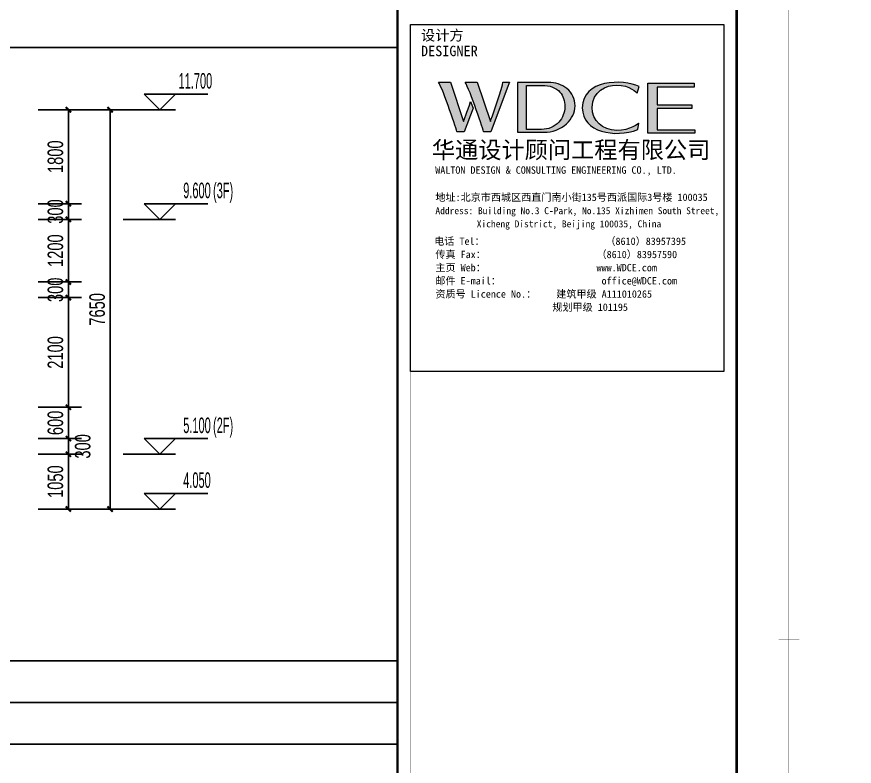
# Model space of a CAD drawing. Extents: x -483182 to 812890, y -390528 to -214858.
# Drawn here: x -224674 to -208629, y -326513 to -312153 of the extents above; entities that cross this region are included whole.
import ezdxf
from ezdxf.enums import TextEntityAlignment as Align

# ---------------------------------------------------------------- set-up
doc = ezdxf.new("R2010")
doc.units = 0
doc.header["$LTSCALE"] = 1000
doc.header["$MEASUREMENT"] = 0
for name, color, linetype in [('01-标注_尺寸', 124, 'Continuous'), ('01-标注_标高', 200, 'Continuous'), ('02-TEXT_标注', 130, 'Continuous'), ('A-0-图名图例', 2, 'Continuous')]:
    doc.layers.add(name, color=color, linetype=linetype)
doc.styles.add('_TCH_DIM', font='ros.shx', dxfattribs={"width": 0.75, "bigfont": 'jd.shx'})
doc.styles.add('_TCH_DIM_T3', font='ros.shx', dxfattribs={"width": 0.705882, "bigfont": 'jd.shx'})
doc.styles.add('图签信息$0$hwxh', font='STXIHEI_0.TTF')
doc.styles.add('图签信息$0$华文细黑', font='STXIHEI_0.TTF', dxfattribs={"height": 10})
doc.dimstyles.new('_TCH_ARCH&&100', dxfattribs={"dimtxt": 297.5, "dimasz": 100, "dimexe": 250, "dimexo": 300, "dimgap": 100, "dimtad": 1, "dimdec": 0, "dimzin": 0, "dimdsep": 46, "dimtxsty": '_TCH_DIM_T3', "dimblk": 'ARCHTICK', "dimcen": 0.09, "dimclrt": 7, "dimazin": 2, "dimtfac": 1, "dimtdec": 0, "dimtix": 1, "dimtmove": 2, "dimatfit": 3, "dimfxl": 0, "dimtolj": 1, "dimtzin": 0, "dimarcsym": 0})

# ---------------------------------------------------------------- blocks, each defined once
blk = doc.blocks.new('图签信息$0$logo2')
h = blk.add_hatch(color=7)
h.paths.add_polyline_path([(19.021, -7.36), (15.845, -7.36), (15.845, -3.972), (18.974, -3.972), (18.974, -4.243), (16.461, -4.243), (16.461, -5.448), (18.811, -5.448), (18.811, -5.686), (16.474, -5.686), (16.474, -7.116), (19.021, -7.116)])
edge = h.paths.add_edge_path()
edge.add_spline(control_points=[(15.259, -4.206), (15.259, -4.206), (15.127, -4.646), (15.127, -4.646), (15.127, -4.646), (14.62, -4.101), (13.734, -4.101), (13.035, -4.101), (12.071, -4.537), (12.076, -5.621), (12.08, -6.488), (12.766, -7.164), (13.734, -7.168), (14.656, -7.172), (15.227, -6.68), (15.227, -6.68), (15.227, -6.68), (15.164, -7.108), (15.164, -7.108), (13.632, -7.703), (11.417, -7.291), (11.411, -5.643), (11.404, -3.721), (14.157, -3.665), (15.259, -4.206)], knot_values=[0, 0, 0, 0, 1, 1, 1, 2, 2, 2, 3, 3, 3, 4, 4, 4, 5, 5, 5, 6, 6, 6, 7, 7, 7, 8, 8, 8, 8], degree=3, periodic=0)
edge = h.paths.add_edge_path(flags=16)
edge.add_spline(control_points=[(10.229, -5.566), (10.229, -5.16), (10.12, -4.83), (9.897, -4.576), (9.63, -4.273), (9.228, -4.122), (8.69, -4.122), (8.69, -4.122), (7.638, -4.122), (7.638, -4.122), (7.638, -4.122), (7.638, -7.098), (7.638, -7.098), (7.638, -7.098), (8.663, -7.098), (8.663, -7.098), (9.133, -7.098), (9.519, -6.934), (9.823, -6.604), (10.095, -6.309), (10.229, -5.964), (10.229, -5.566)], knot_values=[0, 0, 0, 0, 1, 1, 1, 2, 2, 2, 3, 3, 3, 4, 4, 4, 5, 5, 5, 6, 6, 6, 7, 7, 7, 7], degree=3, periodic=0)
edge = h.paths.add_edge_path()
edge.add_spline(control_points=[(10.919, -5.505), (10.919, -5.962), (10.725, -6.366), (10.336, -6.719), (9.92, -7.098), (9.414, -7.288), (8.817, -7.288), (8.817, -7.288), (7.028, -7.288), (7.028, -7.288), (7.028, -7.288), (7.028, -3.925), (7.028, -3.925), (7.028, -3.925), (9.095, -3.925), (9.095, -3.925), (9.593, -3.925), (10.015, -4.063), (10.363, -4.34), (10.733, -4.637), (10.919, -5.026), (10.919, -5.505)], knot_values=[0, 0, 0, 0, 1, 1, 1, 2, 2, 2, 3, 3, 3, 4, 4, 4, 5, 5, 5, 6, 6, 6, 7, 7, 7, 7], degree=3, periodic=0)
at = {"lineweight": 0}
blk.add_lwpolyline([(19.021, -7.36), (15.845, -7.36), (15.845, -3.972), (18.974, -3.972), (18.974, -4.243), (16.461, -4.243), (16.461, -5.448), (18.811, -5.448), (18.811, -5.686), (16.474, -5.686), (16.474, -7.116), (19.021, -7.116), (19.021, -7.36)], dxfattribs=at)
for points, knots in [([(10.919, -5.505), (10.919, -5.962), (10.725, -6.366), (10.336, -6.719), (9.92, -7.098), (9.414, -7.288), (8.817, -7.288), (8.817, -7.288), (7.028, -7.288), (7.028, -7.288), (7.028, -7.288), (7.028, -3.925), (7.028, -3.925), (7.028, -3.925), (9.095, -3.925), (9.095, -3.925), (9.593, -3.925), (10.015, -4.063), (10.363, -4.34), (10.733, -4.637), (10.919, -5.026), (10.919, -5.505)], [0, 0, 0, 0, 1, 1, 1, 2, 2, 2, 3, 3, 3, 4, 4, 4, 5, 5, 5, 6, 6, 6, 7, 7, 7, 7]), ([(15.259, -4.206), (15.259, -4.206), (15.127, -4.646), (15.127, -4.646), (15.127, -4.646), (14.62, -4.101), (13.734, -4.101), (13.035, -4.101), (12.071, -4.537), (12.076, -5.621), (12.08, -6.488), (12.766, -7.164), (13.734, -7.168), (14.656, -7.172), (15.227, -6.68), (15.227, -6.68), (15.227, -6.68), (15.164, -7.108), (15.164, -7.108), (13.632, -7.703), (11.417, -7.291), (11.411, -5.643), (11.404, -3.721), (14.157, -3.665), (15.259, -4.206)], [0, 0, 0, 0, 1, 1, 1, 2, 2, 2, 3, 3, 3, 4, 4, 4, 5, 5, 5, 6, 6, 6, 7, 7, 7, 8, 8, 8, 8]), ([(10.229, -5.566), (10.229, -5.16), (10.12, -4.83), (9.897, -4.576), (9.63, -4.273), (9.228, -4.122), (8.69, -4.122), (8.69, -4.122), (7.638, -4.122), (7.638, -4.122), (7.638, -4.122), (7.638, -7.098), (7.638, -7.098), (7.638, -7.098), (8.663, -7.098), (8.663, -7.098), (9.133, -7.098), (9.519, -6.934), (9.823, -6.604), (10.095, -6.309), (10.229, -5.964), (10.229, -5.566)], [0, 0, 0, 0, 1, 1, 1, 2, 2, 2, 3, 3, 3, 4, 4, 4, 5, 5, 5, 6, 6, 6, 7, 7, 7, 7])]:
    blk.add_open_spline(points, degree=3, knots=knots, dxfattribs=at)
blk = doc.blocks.new('图签信息$0$logo1')
h = blk.add_hatch(color=8)
edge = h.paths.add_edge_path()
edge.add_spline(control_points=[(3.863, -5.205), (3.635, -5.88), (3.386, -6.562), (3.386, -6.562), (3.386, -6.562), (2.503, -3.908), (2.503, -3.908), (2.503, -3.908), (1.802, -3.905), (1.687, -3.908), (2.021, -4.386), (2.952, -7.271), (2.952, -7.271), (2.952, -7.271), (3.437, -7.271), (3.437, -7.271), (3.437, -7.271), (4.032, -5.659), (4.032, -5.659), (4.032, -5.659), (3.863, -5.205), (3.863, -5.205)], knot_values=[0, 0, 0, 0, 1, 1, 1, 2, 2, 2, 3, 3, 3, 4, 4, 4, 5, 5, 5, 6, 6, 6, 7, 7, 7, 7], degree=3, periodic=0)
h = blk.add_hatch(color=7)
edge = h.paths.add_edge_path()
edge.add_spline(control_points=[(6.038, -3.908), (6.09, -4.101), (5.198, -6.562), (5.198, -6.562), (5.198, -6.562), (4.302, -3.908), (4.302, -3.908), (4.302, -3.908), (3.6, -3.905), (3.486, -3.908), (3.821, -4.386), (4.751, -7.271), (4.751, -7.271), (4.751, -7.271), (5.236, -7.271), (5.236, -7.271), (5.236, -7.271), (6.333, -4.3), (6.333, -4.3), (6.333, -4.3), (6.482, -3.908), (6.482, -3.908), (6.482, -3.908), (6.214, -3.914), (6.038, -3.908)], knot_values=[0, 0, 0, 0, 1, 1, 1, 2, 2, 2, 3, 3, 3, 4, 4, 4, 5, 5, 5, 6, 6, 6, 7, 7, 7, 8, 8, 8, 8], degree=3, periodic=0)
at = {"color": 8, "lineweight": 0}
blk.add_open_spline([(3.863, -5.205), (3.635, -5.88), (3.386, -6.562), (3.386, -6.562), (3.386, -6.562), (2.503, -3.908), (2.503, -3.908), (2.503, -3.908), (1.802, -3.905), (1.687, -3.908), (2.021, -4.386), (2.952, -7.271), (2.952, -7.271), (2.952, -7.271), (3.437, -7.271), (3.437, -7.271), (3.437, -7.271), (4.032, -5.659), (4.032, -5.659), (4.032, -5.659), (3.863, -5.205), (3.863, -5.205)], degree=3, knots=[0, 0, 0, 0, 1, 1, 1, 2, 2, 2, 3, 3, 3, 4, 4, 4, 5, 5, 5, 6, 6, 6, 7, 7, 7, 7], dxfattribs=at)
at = {"lineweight": 0}
blk.add_open_spline([(6.038, -3.908), (6.09, -4.101), (5.198, -6.562), (5.198, -6.562), (5.198, -6.562), (4.302, -3.908), (4.302, -3.908), (4.302, -3.908), (3.6, -3.905), (3.486, -3.908), (3.821, -4.386), (4.751, -7.271), (4.751, -7.271), (4.751, -7.271), (5.236, -7.271), (5.236, -7.271), (5.236, -7.271), (6.333, -4.3), (6.333, -4.3), (6.333, -4.3), (6.482, -3.908), (6.482, -3.908), (6.482, -3.908), (6.214, -3.914), (6.038, -3.908)], degree=3, knots=[0, 0, 0, 0, 1, 1, 1, 2, 2, 2, 3, 3, 3, 4, 4, 4, 5, 5, 5, 6, 6, 6, 7, 7, 7, 8, 8, 8, 8], dxfattribs=at)
blk.add_blockref('图签信息$0$logo2', (0, 0))
blk = doc.blocks.new('图签信息$0$时间-logo')
at = {"layer": 'Defpoints', "lineweight": 0}
blk.add_lwpolyline([(0, -23.457), (-21.166, -23.457), (-21.166, 0), (0, 0), (0, -23.457)], dxfattribs=at)
blk.add_blockref('图签信息$0$logo1', (-20.967, 0))
at = {"style": '图签信息$0$hwxh'}
for s, height, p in [('华通设计顾问工程有限公司 ', 1.15, (-19.726, -9.054)), ('WALTON DESIGN & CONSULTING ENGINEERING CO., LTD.', 0.5, (-19.497, -10.096)), ('地址:北京市西城区西直门南小街135号西派国际3号楼 100035', 0.5, (-19.485, -11.936)), ('Address: Building No.3 C-Park, No.135 Xizhimen South Street, ', 0.47, (-19.485, -12.827)), ('Xicheng District, Beijing 100035, China ', 0.47, (-16.691, -13.718)), ('电话 Tel：                        （8610）83957395 ', 0.5, (-19.564, -14.906)), ('传真 Fax：                      （8610）83957590 ', 0.5, (-19.485, -15.798)), ('主页 Web：                      www.WDCE.com ', 0.5, (-19.485, -16.689)), ('邮件 E-mail：                    office@WDCE.com ', 0.5, (-19.485, -17.58)), ('资质号 Licence No.：    建筑甲级 A111010265 ', 0.5, (-19.485, -18.472)), ('   规划甲级 101195', 0.5, (-12.602, -19.363))]:
    blk.add_text(s, height=height, dxfattribs=at).set_placement(p)
blk = doc.blocks.new('图签信息')
at = {"const_width": 0.5}
blk.add_lwpolyline([(-65, 0), (0, 0), (0, 500.5), (-65, 500.5)], close=True, dxfattribs=at)
at = {"const_width": 0.05}
for points in [[(-62.5, 404.92), (-62.5, 227.83)], [(-62.5, 404.92), (-2.5, 404.92)], [(-62.5, 227.83), (-2.5, 227.83), (-2.5, 404.92)], [(-57.5, 338.36), (-7.5, 338.36)], [(-57.5, 288.83), (-7.5, 288.83)]]:
    blk.add_lwpolyline(points, dxfattribs=at)
at = {"ltscale": 0.001, "xscale": 2.834689937531525, "yscale": 2.834689937531525, "zscale": 2.834689937531525}
blk.add_blockref('图签信息$0$时间-logo', (-2.5, 404.92), dxfattribs=at)
at = {"style": '图签信息$0$华文细黑'}
for s, p in [('设计方', (-60.5, 403.83)), ('DESIGNER', (-60.5, 400.83))]:
    blk.add_text(s, height=2, dxfattribs=at).set_placement(p, align=Align.TOP_LEFT)
blk = doc.blocks.new('图框-A1+1-4')
for points, const_width in [([(0, 0), (1051, 0), (1051, 594), (0, 594)], 0.05), ([(976, 584), (25, 584), (25, 10), (976, 10)], 0.5)]:
    blk.add_lwpolyline(points, close=True, dxfattribs=dict(const_width=const_width))
at = {"const_width": 0.05}
blk.add_lwpolyline([(1051, 297), (1049, 297)], dxfattribs=at)
blk = doc.blocks.new('图框-A1')
at = {"const_width": 0.05}
blk.add_lwpolyline([(0, 0), (841, 0), (841, 594), (0, 594)], close=True, dxfattribs=at)
blk.add_lwpolyline([(0, 297), (2, 297)], dxfattribs=at)
blk = doc.blocks.new('_ArchTick')
at = {"color": 0, "linetype": 'ByBlock', "const_width": 0.4}
blk.add_lwpolyline([(-0.5, -0.5), (0.5, 0.5)], dxfattribs=at)
blk = doc.blocks.new('*D1539')
at = {"layer": '01-标注_尺寸', "color": 0, "lineweight": -2, "transparency": 16777216}
for p, q in [((-224267, -320535), (-223435, -320535)), ((-223685, -321585), (-223685, -320535)), ((-224267, -321585), (-223435, -321585))]:
    blk.add_line(p, q, dxfattribs=at)
at = {"layer": 'Defpoints', "color": 0, "transparency": 16777216}
for p in [(-224567, -320535), (-223685, -320535), (-224567, -321585)]:
    blk.add_point(p, dxfattribs=at)
at = {"layer": '01-标注_尺寸', "color": 0, "lineweight": -2, "transparency": 16777216, "xscale": 100, "yscale": 100, "zscale": 100}
for p, rotation in [((-223685, -320535), 90), ((-223685, -321585), 270)]:
    blk.add_blockref('_ArchTick', p, dxfattribs=dict(at, rotation=rotation))
at = {"layer": '01-标注_尺寸', "color": 7, "transparency": 16777216, "insert": (-223933, -321060), "char_height": 297.5, "attachment_point": 5, "rotation": 90, "style": '_TCH_DIM_T3'}
blk.add_mtext('\\A1;1050', dxfattribs=at)
blk = doc.blocks.new('*D1540')
at = {"layer": '01-标注_尺寸', "color": 0, "lineweight": -2, "transparency": 16777216}
for p, q in [((-224267, -320235), (-223435, -320235)), ((-223685, -320535), (-223685, -320235)), ((-224267, -320535), (-223435, -320535))]:
    blk.add_line(p, q, dxfattribs=at)
at = {"layer": 'Defpoints', "color": 0, "transparency": 16777216}
for p in [(-224567, -320235), (-223685, -320235), (-224567, -320535)]:
    blk.add_point(p, dxfattribs=at)
at = {"layer": '01-标注_尺寸', "color": 0, "lineweight": -2, "transparency": 16777216, "xscale": 100, "yscale": 100, "zscale": 100}
for p, rotation in [((-223685, -320235), 90), ((-223685, -320535), 270)]:
    blk.add_blockref('_ArchTick', p, dxfattribs=dict(at, rotation=rotation))
at = {"layer": '01-标注_尺寸', "color": 7, "transparency": 16777216, "insert": (-223410, -320385), "char_height": 297.5, "attachment_point": 5, "rotation": 90, "style": '_TCH_DIM_T3'}
blk.add_mtext('\\A1;300', dxfattribs=at)
blk = doc.blocks.new('*D1541')
at = {"layer": '01-标注_尺寸', "color": 0, "lineweight": -2, "transparency": 16777216}
for p, q in [((-224267, -319635), (-223435, -319635)), ((-223685, -320235), (-223685, -319635)), ((-224267, -320235), (-223435, -320235))]:
    blk.add_line(p, q, dxfattribs=at)
at = {"layer": 'Defpoints', "color": 0, "transparency": 16777216}
for p in [(-224567, -319635), (-223685, -319635), (-224567, -320235)]:
    blk.add_point(p, dxfattribs=at)
at = {"layer": '01-标注_尺寸', "color": 0, "lineweight": -2, "transparency": 16777216, "xscale": 100, "yscale": 100, "zscale": 100}
for p, rotation in [((-223685, -319635), 90), ((-223685, -320235), 270)]:
    blk.add_blockref('_ArchTick', p, dxfattribs=dict(at, rotation=rotation))
at = {"layer": '01-标注_尺寸', "color": 7, "transparency": 16777216, "insert": (-223933, -319935), "char_height": 297.5, "attachment_point": 5, "rotation": 90, "style": '_TCH_DIM_T3'}
blk.add_mtext('\\A1;600', dxfattribs=at)
blk = doc.blocks.new('*D1542')
at = {"layer": '01-标注_尺寸', "color": 0, "lineweight": -2, "transparency": 16777216}
for p, q in [((-224267, -317535), (-223435, -317535)), ((-223685, -319635), (-223685, -317535)), ((-224267, -319635), (-223435, -319635))]:
    blk.add_line(p, q, dxfattribs=at)
at = {"layer": 'Defpoints', "color": 0, "transparency": 16777216}
for p in [(-224567, -317535), (-223685, -317535), (-224567, -319635)]:
    blk.add_point(p, dxfattribs=at)
at = {"layer": '01-标注_尺寸', "color": 0, "lineweight": -2, "transparency": 16777216, "xscale": 100, "yscale": 100, "zscale": 100}
for p, rotation in [((-223685, -317535), 90), ((-223685, -319635), 270)]:
    blk.add_blockref('_ArchTick', p, dxfattribs=dict(at, rotation=rotation))
at = {"layer": '01-标注_尺寸', "color": 7, "transparency": 16777216, "insert": (-223933, -318585), "char_height": 297.5, "attachment_point": 5, "rotation": 90, "style": '_TCH_DIM_T3'}
blk.add_mtext('\\A1;2100', dxfattribs=at)
blk = doc.blocks.new('*D1543')
at = {"layer": '01-标注_尺寸', "color": 0, "lineweight": -2, "transparency": 16777216}
for p, q in [((-223685, -317235), (-223685, -317135)), ((-224267, -317235), (-223435, -317235)), ((-223685, -317535), (-223685, -317235)), ((-224267, -317535), (-223435, -317535)), ((-223685, -317535), (-223685, -317635))]:
    blk.add_line(p, q, dxfattribs=at)
at = {"layer": 'Defpoints', "color": 0, "transparency": 16777216}
for p in [(-224567, -317235), (-223685, -317235), (-224567, -317535)]:
    blk.add_point(p, dxfattribs=at)
at = {"layer": '01-标注_尺寸', "color": 0, "lineweight": -2, "transparency": 16777216, "xscale": 100, "yscale": 100, "zscale": 100}
for p, rotation in [((-223685, -317235), 270), ((-223685, -317535), 90)]:
    blk.add_blockref('_ArchTick', p, dxfattribs=dict(at, rotation=rotation))
at = {"layer": '01-标注_尺寸', "color": 7, "transparency": 16777216, "insert": (-223933, -317385), "char_height": 297.5, "attachment_point": 5, "rotation": 90, "style": '_TCH_DIM_T3'}
blk.add_mtext('\\A1;300', dxfattribs=at)
blk = doc.blocks.new('*D1544')
at = {"layer": '01-标注_尺寸', "color": 0, "lineweight": -2, "transparency": 16777216}
for p, q in [((-224267, -316035), (-223435, -316035)), ((-223685, -317235), (-223685, -316035)), ((-224267, -317235), (-223435, -317235))]:
    blk.add_line(p, q, dxfattribs=at)
at = {"layer": 'Defpoints', "color": 0, "transparency": 16777216}
for p in [(-224567, -316035), (-223685, -316035), (-224567, -317235)]:
    blk.add_point(p, dxfattribs=at)
at = {"layer": '01-标注_尺寸', "color": 0, "lineweight": -2, "transparency": 16777216, "xscale": 100, "yscale": 100, "zscale": 100}
for p, rotation in [((-223685, -316035), 90), ((-223685, -317235), 270)]:
    blk.add_blockref('_ArchTick', p, dxfattribs=dict(at, rotation=rotation))
at = {"layer": '01-标注_尺寸', "color": 7, "transparency": 16777216, "insert": (-223933, -316635), "char_height": 297.5, "attachment_point": 5, "rotation": 90, "style": '_TCH_DIM_T3'}
blk.add_mtext('\\A1;1200', dxfattribs=at)
blk = doc.blocks.new('*D1545')
at = {"layer": '01-标注_尺寸', "color": 0, "lineweight": -2, "transparency": 16777216}
for p, q in [((-224267, -315735), (-223435, -315735)), ((-223685, -315735), (-223685, -315635)), ((-223685, -316035), (-223685, -315735)), ((-224267, -316035), (-223435, -316035)), ((-223685, -316035), (-223685, -316135))]:
    blk.add_line(p, q, dxfattribs=at)
at = {"layer": 'Defpoints', "color": 0, "transparency": 16777216}
for p in [(-224567, -315735), (-223685, -315735), (-224567, -316035)]:
    blk.add_point(p, dxfattribs=at)
at = {"layer": '01-标注_尺寸', "color": 0, "lineweight": -2, "transparency": 16777216, "xscale": 100, "yscale": 100, "zscale": 100}
for p, rotation in [((-223685, -315735), 270), ((-223685, -316035), 90)]:
    blk.add_blockref('_ArchTick', p, dxfattribs=dict(at, rotation=rotation))
at = {"layer": '01-标注_尺寸', "color": 7, "transparency": 16777216, "insert": (-223933, -315885), "char_height": 297.5, "attachment_point": 5, "rotation": 90, "style": '_TCH_DIM_T3'}
blk.add_mtext('\\A1;300', dxfattribs=at)
blk = doc.blocks.new('*D1546')
at = {"layer": '01-标注_尺寸', "color": 0, "lineweight": -2, "transparency": 16777216}
for p, q in [((-224267, -313935), (-223435, -313935)), ((-223685, -315735), (-223685, -313935)), ((-224267, -315735), (-223435, -315735))]:
    blk.add_line(p, q, dxfattribs=at)
at = {"layer": 'Defpoints', "color": 0, "transparency": 16777216}
for p in [(-224567, -313935), (-223685, -313935), (-224567, -315735)]:
    blk.add_point(p, dxfattribs=at)
at = {"layer": '01-标注_尺寸', "color": 0, "lineweight": -2, "transparency": 16777216, "xscale": 100, "yscale": 100, "zscale": 100}
for p, rotation in [((-223685, -313935), 90), ((-223685, -315735), 270)]:
    blk.add_blockref('_ArchTick', p, dxfattribs=dict(at, rotation=rotation))
at = {"layer": '01-标注_尺寸', "color": 7, "transparency": 16777216, "insert": (-223933, -314835), "char_height": 297.5, "attachment_point": 5, "rotation": 90, "style": '_TCH_DIM_T3'}
blk.add_mtext('\\A1;1800', dxfattribs=at)
blk = doc.blocks.new('*D1547')
at = {"layer": '01-标注_尺寸', "color": 0, "lineweight": -2, "transparency": 16777216}
for p, q in [((-223467, -313935), (-222635, -313935)), ((-222885, -321585), (-222885, -313935)), ((-223467, -321585), (-222635, -321585))]:
    blk.add_line(p, q, dxfattribs=at)
at = {"layer": 'Defpoints', "color": 0, "transparency": 16777216}
for p in [(-223767, -313935), (-222885, -313935), (-223767, -321585)]:
    blk.add_point(p, dxfattribs=at)
at = {"layer": '01-标注_尺寸', "color": 0, "lineweight": -2, "transparency": 16777216, "xscale": 100, "yscale": 100, "zscale": 100}
for p, rotation in [((-222885, -313935), 90), ((-222885, -321585), 270)]:
    blk.add_blockref('_ArchTick', p, dxfattribs=dict(at, rotation=rotation))
at = {"layer": '01-标注_尺寸', "color": 7, "transparency": 16777216, "insert": (-223133, -317760), "char_height": 297.5, "attachment_point": 5, "rotation": 90, "style": '_TCH_DIM_T3'}
blk.add_mtext('\\A1;7650', dxfattribs=at)

msp = doc.modelspace()

# ---------------------------------------------------------------- linework, layer by layer
at = {"layer": '01-标注_标高'}
for p, q in [((-221934.5, -313934.9), (-222234.5, -313634.9)), ((-222234.5, -313634.9), (-221013.5, -313634.9)), ((-221934.5, -313934.9), (-221634.5, -313634.9)), ((-222634.5, -313934.9), (-221634.5, -313934.9)), ((-221934.5, -316034.9), (-222234.5, -315734.9)), ((-222234.5, -315734.9), (-221013.5, -315734.9)), ((-221934.5, -316034.9), (-221634.5, -315734.9)), ((-222634.5, -316034.9), (-221634.5, -316034.9)), ((-221934.5, -320534.9), (-222234.5, -320234.9)), ((-222234.5, -320234.9), (-221013.5, -320234.9)), ((-221934.5, -320534.9), (-221634.5, -320234.9)), ((-222634.5, -320534.9), (-221634.5, -320534.9)), ((-221934.5, -321584.9), (-222234.5, -321284.9)), ((-222234.5, -321284.9), (-221013.5, -321284.9)), ((-221934.5, -321584.9), (-221634.5, -321284.9)), ((-222634.5, -321584.9), (-221634.5, -321584.9))]:
    msp.add_line(p, q, dxfattribs=at)
at = {"layer": 'A-0-图名图例'}
for p, q in [((-312480, -312741.9), (-217380, -312741.9)), ((-312480, -324491.9), (-217380, -324491.9)), ((-312480, -325291.9), (-217380, -325291.9)), ((-312480, -326091.9), (-217380, -326091.9))]:
    msp.add_line(p, q, dxfattribs=at)

# ---------------------------------------------------------------- block references
for name, p, xscale, yscale, zscale in [('图框-A1+1-4', (-314980, -353791.9), 100, 100, 100), ('图框-A1', (-209880, -353791.9), 100, 100, 100), ('图签信息', (-210880, -352791.9), 100.0000000000001, 100.0000000000001, 100.0000000000001)]:
    msp.add_blockref(name, p, dxfattribs=dict(xscale=xscale, yscale=yscale, zscale=zscale))

# ---------------------------------------------------------------- texts
at = {"layer": '02-TEXT_标注', "style": '_TCH_DIM', "width": 0.529412}
for s, p in [('11.700', (-221573.8, -313529.9)), ('9.600', (-221484.5, -315629.9)), ('(3F)', (-220913.5, -315629.9)), ('5.100', (-221484.5, -320129.9)), ('(2F)', (-220913.5, -320129.9)), ('4.050', (-221484.5, -321179.9))]:
    msp.add_text(s, height=297.5, dxfattribs=at).set_placement(p)

# ---------------------------------------------------------------- dimensions: what is measured, and where the dimension line sits
at = {"layer": '01-标注_尺寸'}
for p1, p2, picture, middle in [((-224567, -315734.9), (-224567, -313934.9), '*D1546', (-223933.3, -314834.9)), ((-223767, -321584.9), (-223767, -313934.9), '*D1547', (-223133.3, -317759.9)), ((-224567, -316034.9), (-224567, -315734.9), '*D1545', (-223933.3, -315884.9)), ((-224567, -317234.9), (-224567, -316034.9), '*D1544', (-223933.3, -316634.9)), ((-224567, -317534.9), (-224567, -317234.9), '*D1543', (-223933.3, -317384.9)), ((-224567, -319634.9), (-224567, -317534.9), '*D1542', (-223933.3, -318584.9)), ((-224567, -320234.9), (-224567, -319634.9), '*D1541', (-223933.3, -319934.9)), ((-224567, -321584.9), (-224567, -320534.9), '*D1539', (-223933.3, -321059.9))]:
    dim = msp.add_aligned_dim(p1=p1, p2=p2, distance=-882.5, dimstyle='_TCH_ARCH&&100', dxfattribs=at)
    dim.commit()
    dim.dimension.update_dxf_attribs({"geometry": picture, "text_midpoint": middle})
dim = msp.add_linear_dim(base=(-223684.5, -320234.9), p1=(-224567, -320534.9), p2=(-224567, -320234.9), angle=90, dimstyle='_TCH_ARCH&&100', dxfattribs=at)
dim.commit()
dim.dimension.update_dxf_attribs({"geometry": '*D1540', "text_midpoint": (-223409.5, -320384.9), "dimtype": 161})

doc.saveas('drawing.dxf')
